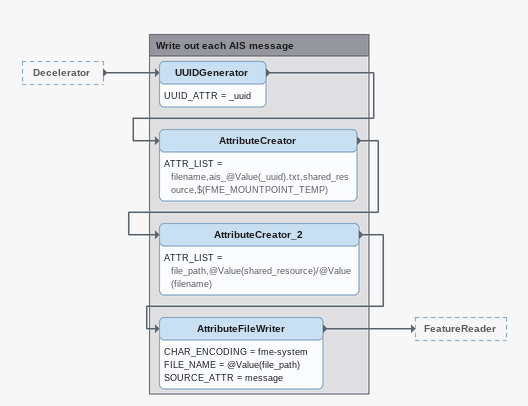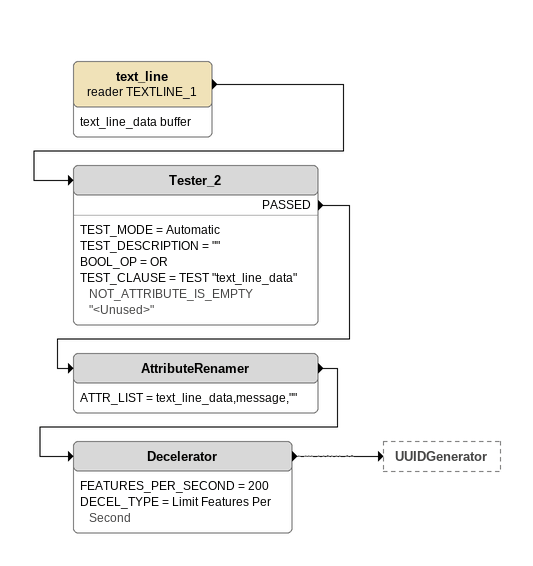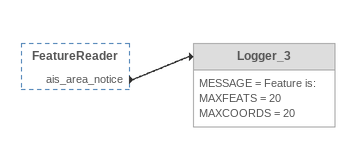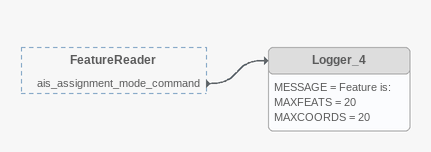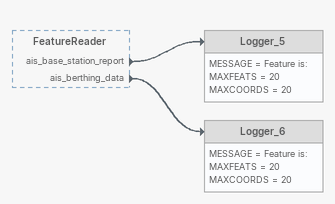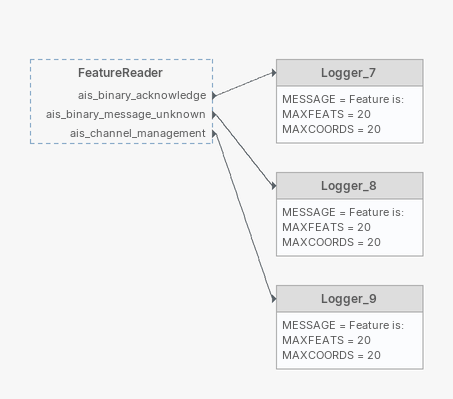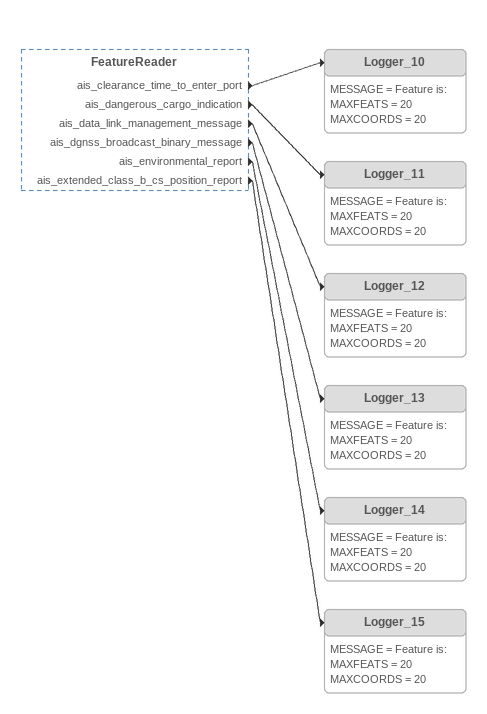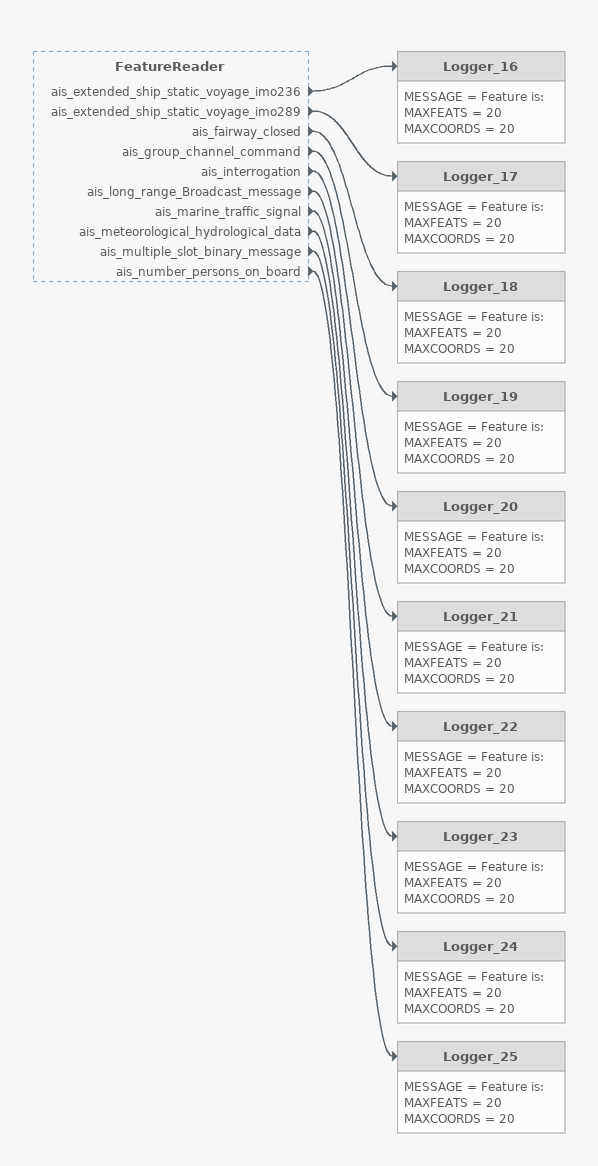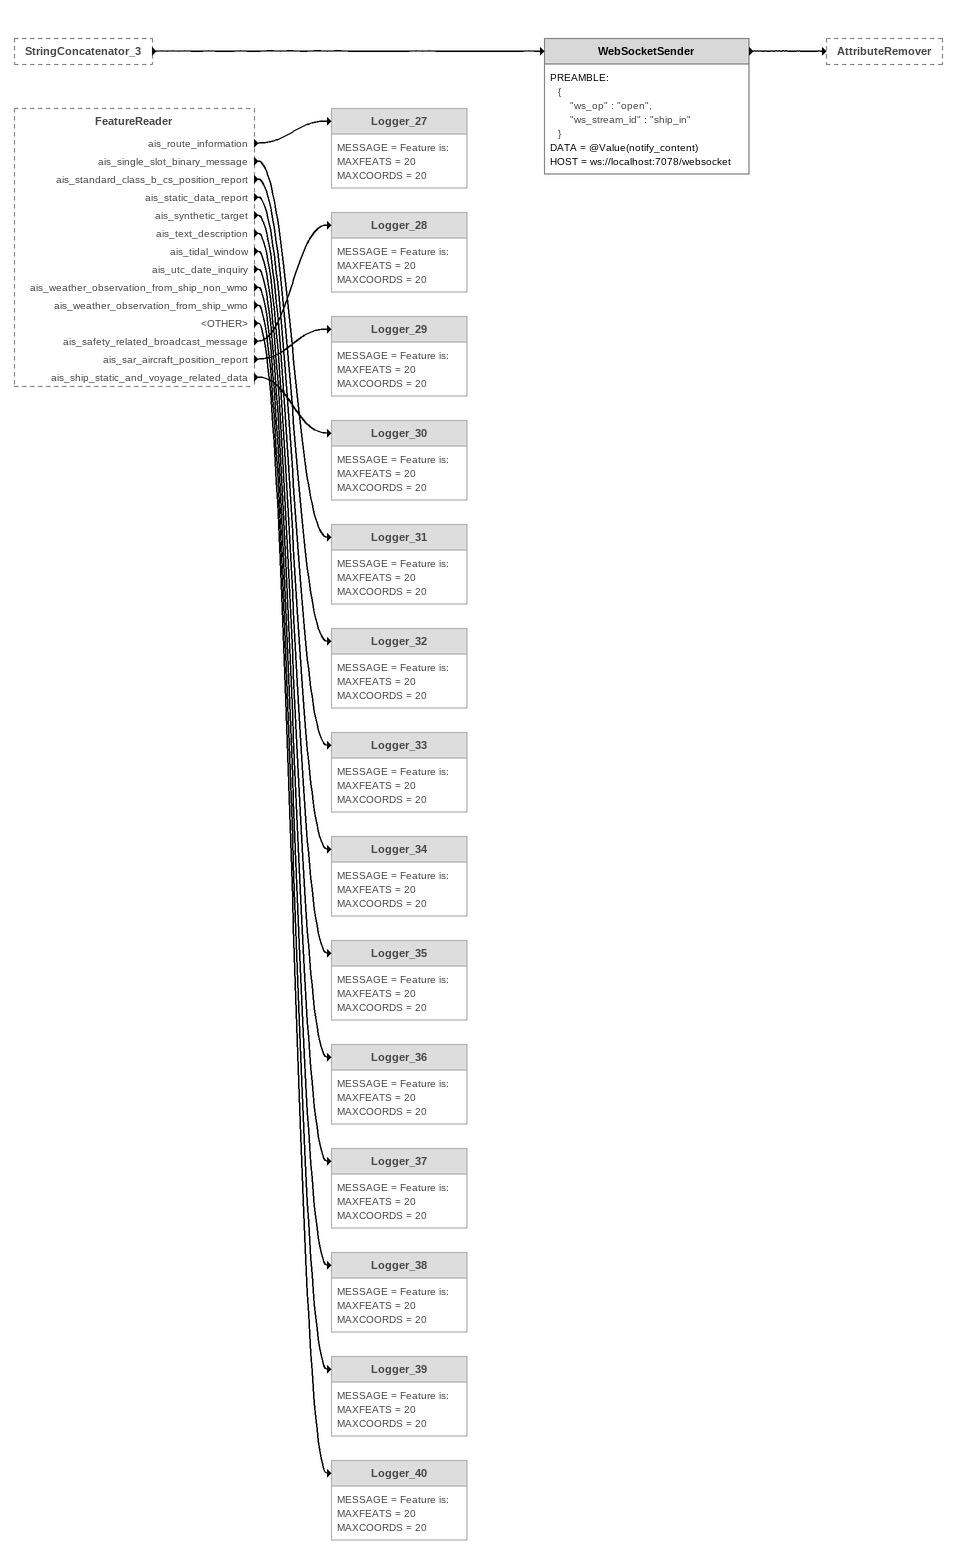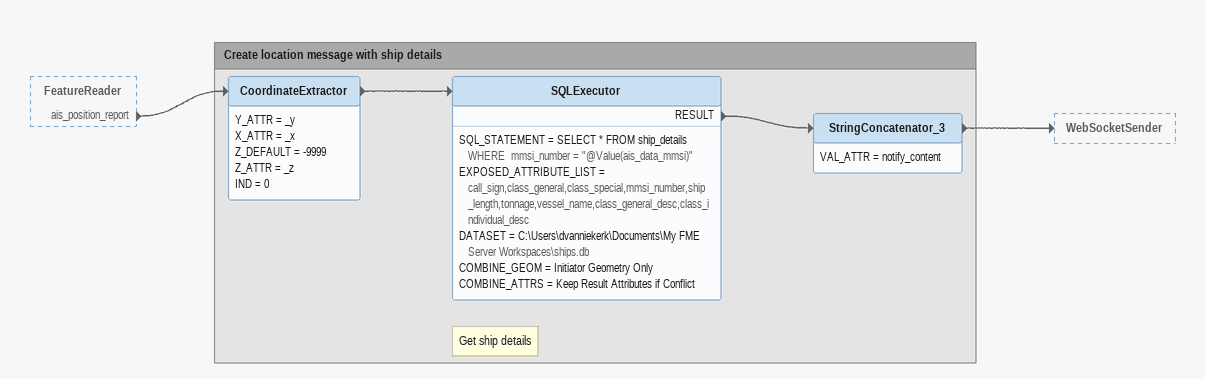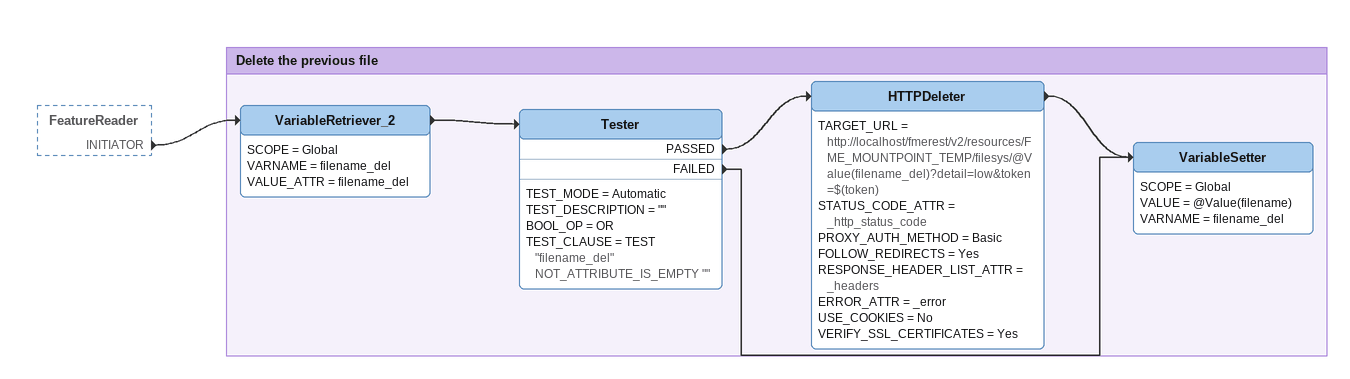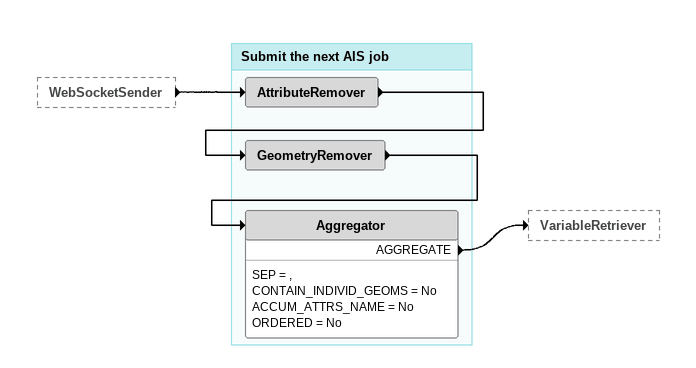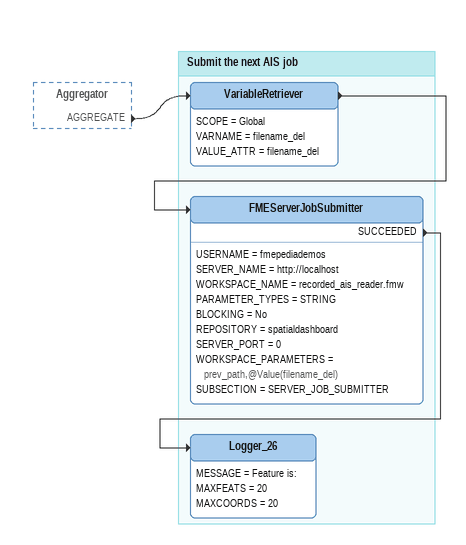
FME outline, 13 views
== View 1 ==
Decelerator [outside]
    -> UUIDGenerator

Bookmark: Write out each AIS message
UUIDGenerator
    UUID_ATTR = _uuid
    -> AttributeCreator
AttributeCreator
    ATTR_LIST = filename,ais_@Value(_uuid).txt,shared_resource,$(FME_MOUNTPOINT_TEMP)
    -> AttributeCreator_2
AttributeCreator_2
    ATTR_LIST = file_path,@Value(shared_resource)/@Value(filename)
    -> AttributeFileWriter
AttributeFileWriter
    CHAR_ENCODING = fme-system
    FILE_NAME = @Value(file_path)
    SOURCE_ATTR = message
    -> FeatureReader

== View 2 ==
text_line (reader TEXTLINE_1)
    attributes: text_line_data buffer
    -> Tester_2
Tester_2
    TEST_MODE = Automatic
    TEST_DESCRIPTION = ""
    BOOL_OP = OR
    TEST_CLAUSE = TEST "text_line_data" NOT_ATTRIBUTE_IS_EMPTY "<Unused>"
    PASSED -> AttributeRenamer
AttributeRenamer
    ATTR_LIST = text_line_data,message,""
    -> Decelerator
Decelerator
    FEATURES_PER_SECOND = 200
    DECEL_TYPE = Limit Features Per Second
    -> UUIDGenerator

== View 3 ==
FeatureReader [outside]
    ais_area_notice -> Logger_3
Logger_3 [off]
    MESSAGE = Feature is:
    MAXFEATS = 20
    MAXCOORDS = 20

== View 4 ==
FeatureReader [outside]
    ais_assignment_mode_command -> Logger_4
Logger_4 [off]
    MESSAGE = Feature is:
    MAXFEATS = 20
    MAXCOORDS = 20

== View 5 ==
FeatureReader [outside]
    ais_base_station_report -> Logger_5
    ais_berthing_data -> Logger_6
Logger_5 [off]
    MESSAGE = Feature is:
    MAXFEATS = 20
    MAXCOORDS = 20
Logger_6 [off]
    MESSAGE = Feature is:
    MAXFEATS = 20
    MAXCOORDS = 20

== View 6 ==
FeatureReader [outside]
    ais_binary_acknowledge -> Logger_7
    ais_binary_message_unknown -> Logger_8
    ais_channel_management -> Logger_9
Logger_7 [off]
    MESSAGE = Feature is:
    MAXFEATS = 20
    MAXCOORDS = 20
Logger_8 [off]
    MESSAGE = Feature is:
    MAXFEATS = 20
    MAXCOORDS = 20
Logger_9 [off]
    MESSAGE = Feature is:
    MAXFEATS = 20
    MAXCOORDS = 20

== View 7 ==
FeatureReader [outside]
    ais_clearance_time_to_enter_port -> Logger_10
    ais_dangerous_cargo_indication -> Logger_11
    ais_data_link_management_message -> Logger_12
    ais_dgnss_broadcast_binary_message -> Logger_13
    ais_environmental_report -> Logger_14
    ais_extended_class_b_cs_position_report -> Logger_15
Logger_10 [off]
    MESSAGE = Feature is:
    MAXFEATS = 20
    MAXCOORDS = 20
Logger_11 [off]
    MESSAGE = Feature is:
    MAXFEATS = 20
    MAXCOORDS = 20
Logger_12 [off]
    MESSAGE = Feature is:
    MAXFEATS = 20
    MAXCOORDS = 20
Logger_13 [off]
    MESSAGE = Feature is:
    MAXFEATS = 20
    MAXCOORDS = 20
Logger_14 [off]
    MESSAGE = Feature is:
    MAXFEATS = 20
    MAXCOORDS = 20
Logger_15 [off]
    MESSAGE = Feature is:
    MAXFEATS = 20
    MAXCOORDS = 20

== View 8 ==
FeatureReader [outside]
    ais_extended_ship_static_voyage_imo236 -> Logger_16
    ais_extended_ship_static_voyage_imo289 -> Logger_17
    ais_fairway_closed -> Logger_18
    ais_group_channel_command -> Logger_19
    ais_interrogation -> Logger_20
    ais_long_range_Broadcast_message -> Logger_21
    ais_marine_traffic_signal -> Logger_22
    ais_meteorological_hydrological_data -> Logger_23
    ais_multiple_slot_binary_message -> Logger_24
    ais_number_persons_on_board -> Logger_25
Logger_16 [off]
    MESSAGE = Feature is:
    MAXFEATS = 20
    MAXCOORDS = 20
Logger_17 [off]
    MESSAGE = Feature is:
    MAXFEATS = 20
    MAXCOORDS = 20
Logger_18 [off]
    MESSAGE = Feature is:
    MAXFEATS = 20
    MAXCOORDS = 20
Logger_19 [off]
    MESSAGE = Feature is:
    MAXFEATS = 20
    MAXCOORDS = 20
Logger_20 [off]
    MESSAGE = Feature is:
    MAXFEATS = 20
    MAXCOORDS = 20
Logger_21 [off]
    MESSAGE = Feature is:
    MAXFEATS = 20
    MAXCOORDS = 20
Logger_22 [off]
    MESSAGE = Feature is:
    MAXFEATS = 20
    MAXCOORDS = 20
Logger_23 [off]
    MESSAGE = Feature is:
    MAXFEATS = 20
    MAXCOORDS = 20
Logger_24 [off]
    MESSAGE = Feature is:
    MAXFEATS = 20
    MAXCOORDS = 20
Logger_25 [off]
    MESSAGE = Feature is:
    MAXFEATS = 20
    MAXCOORDS = 20

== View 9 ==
StringConcatenator_3 [outside]
    -> WebSocketSender
FeatureReader [outside]
    ais_route_information -> Logger_27
    ais_single_slot_binary_message -> Logger_31
    ais_standard_class_b_cs_position_report -> Logger_32
    ais_static_data_report -> Logger_33
    ais_synthetic_target -> Logger_34
    ais_text_description -> Logger_35
    ais_tidal_window -> Logger_36
    ais_utc_date_inquiry -> Logger_37
    ais_weather_observation_from_ship_non_wmo -> Logger_38
    ais_weather_observation_from_ship_wmo -> Logger_39
    <OTHER> -> Logger_40
    ais_safety_related_broadcast_message -> Logger_28
    ais_sar_aircraft_position_report -> Logger_29
    ais_ship_static_and_voyage_related_data -> Logger_30
WebSocketSender
    PREAMBLE:
      {
          "ws_op" : "open",
          "ws_stream_id" : "ship_in"
      }
    DATA = @Value(notify_content)
    HOST = ws://localhost:7078/websocket
    -> AttributeRemover
Logger_27 [off]
    MESSAGE = Feature is:
    MAXFEATS = 20
    MAXCOORDS = 20
Logger_28 [off]
    MESSAGE = Feature is:
    MAXFEATS = 20
    MAXCOORDS = 20
Logger_29 [off]
    MESSAGE = Feature is:
    MAXFEATS = 20
    MAXCOORDS = 20
Logger_30 [off]
    MESSAGE = Feature is:
    MAXFEATS = 20
    MAXCOORDS = 20
Logger_31 [off]
    MESSAGE = Feature is:
    MAXFEATS = 20
    MAXCOORDS = 20
Logger_32 [off]
    MESSAGE = Feature is:
    MAXFEATS = 20
    MAXCOORDS = 20
Logger_33 [off]
    MESSAGE = Feature is:
    MAXFEATS = 20
    MAXCOORDS = 20
Logger_34 [off]
    MESSAGE = Feature is:
    MAXFEATS = 20
    MAXCOORDS = 20
Logger_35 [off]
    MESSAGE = Feature is:
    MAXFEATS = 20
    MAXCOORDS = 20
Logger_36 [off]
    MESSAGE = Feature is:
    MAXFEATS = 20
    MAXCOORDS = 20
Logger_37 [off]
    MESSAGE = Feature is:
    MAXFEATS = 20
    MAXCOORDS = 20
Logger_38 [off]
    MESSAGE = Feature is:
    MAXFEATS = 20
    MAXCOORDS = 20
Logger_39 [off]
    MESSAGE = Feature is:
    MAXFEATS = 20
    MAXCOORDS = 20
Logger_40 [off]
    MESSAGE = Feature is:
    MAXFEATS = 20
    MAXCOORDS = 20

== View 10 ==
FeatureReader [outside]
    ais_position_report -> CoordinateExtractor

Bookmark: Create location message with ship details
CoordinateExtractor
    Y_ATTR = _y
    X_ATTR = _x
    Z_DEFAULT = -9999
    Z_ATTR = _z
    IND = 0
    -> SQLExecutor
Note: Get ship details
SQLExecutor
    SQL_STATEMENT = SELECT * FROM ship_details WHERE  mmsi_number = "@Value(ais_data_mmsi)"
    EXPOSED_ATTRIBUTE_LIST = call_sign,class_general,class_special,mmsi_number,ship_length,tonnage,vessel_name,class_general_desc,class_individual_desc
    DATASET = C:\Users\dvanniekerk\Documents\My FME Server Workspaces\ships.db
    COMBINE_GEOM = Initiator Geometry Only
    COMBINE_ATTRS = Keep Result Attributes if Conflict
    RESULT -> StringConcatenator_3
StringConcatenator_3
    VAL_ATTR = notify_content
    -> WebSocketSender

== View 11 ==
FeatureReader [outside]
    INITIATOR -> VariableRetriever_2

Bookmark: Delete the previous file
VariableRetriever_2
    SCOPE = Global
    VARNAME = filename_del
    VALUE_ATTR = filename_del
    -> Tester
Tester
    TEST_MODE = Automatic
    TEST_DESCRIPTION = ""
    BOOL_OP = OR
    TEST_CLAUSE = TEST "filename_del" NOT_ATTRIBUTE_IS_EMPTY ""
    PASSED -> HTTPDeleter
    FAILED -> VariableSetter
HTTPDeleter
    TARGET_URL = http://localhost/fmerest/v2/resources/FME_MOUNTPOINT_TEMP/filesys/@Value(filename_del)?detail=low&token=$(token)
    STATUS_CODE_ATTR = _http_status_code
    PROXY_AUTH_METHOD = Basic
    FOLLOW_REDIRECTS = Yes
    RESPONSE_HEADER_LIST_ATTR = _headers
    ERROR_ATTR = _error
    USE_COOKIES = No
    VERIFY_SSL_CERTIFICATES = Yes
    -> VariableSetter
VariableSetter
    SCOPE = Global
    VALUE = @Value(filename)
    VARNAME = filename_del

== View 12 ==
WebSocketSender [outside]
    -> AttributeRemover

Bookmark: Submit the next AIS job
AttributeRemover
    -> GeometryRemover
GeometryRemover
    -> Aggregator
Aggregator
    SEP = ,
    CONTAIN_INDIVID_GEOMS = No
    ACCUM_ATTRS_NAME = No
    ORDERED = No
    AGGREGATE -> VariableRetriever

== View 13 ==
Aggregator [outside]
    AGGREGATE -> VariableRetriever

Bookmark: Submit the next AIS job
VariableRetriever
    SCOPE = Global
    VARNAME = filename_del
    VALUE_ATTR = filename_del
    -> FMEServerJobSubmitter
FMEServerJobSubmitter
    USERNAME = fmepediademos
    SERVER_NAME = http://localhost
    WORKSPACE_NAME = recorded_ais_reader.fmw
    PARAMETER_TYPES = STRING
    BLOCKING = No
    REPOSITORY = spatialdashboard
    SERVER_PORT = 0
    WORKSPACE_PARAMETERS = prev_path,@Value(filename_del)
    SUBSECTION = SERVER_JOB_SUBMITTER
    SUCCEEDED -> Logger_26
Logger_26
    MESSAGE = Feature is:
    MAXFEATS = 20
    MAXCOORDS = 20
